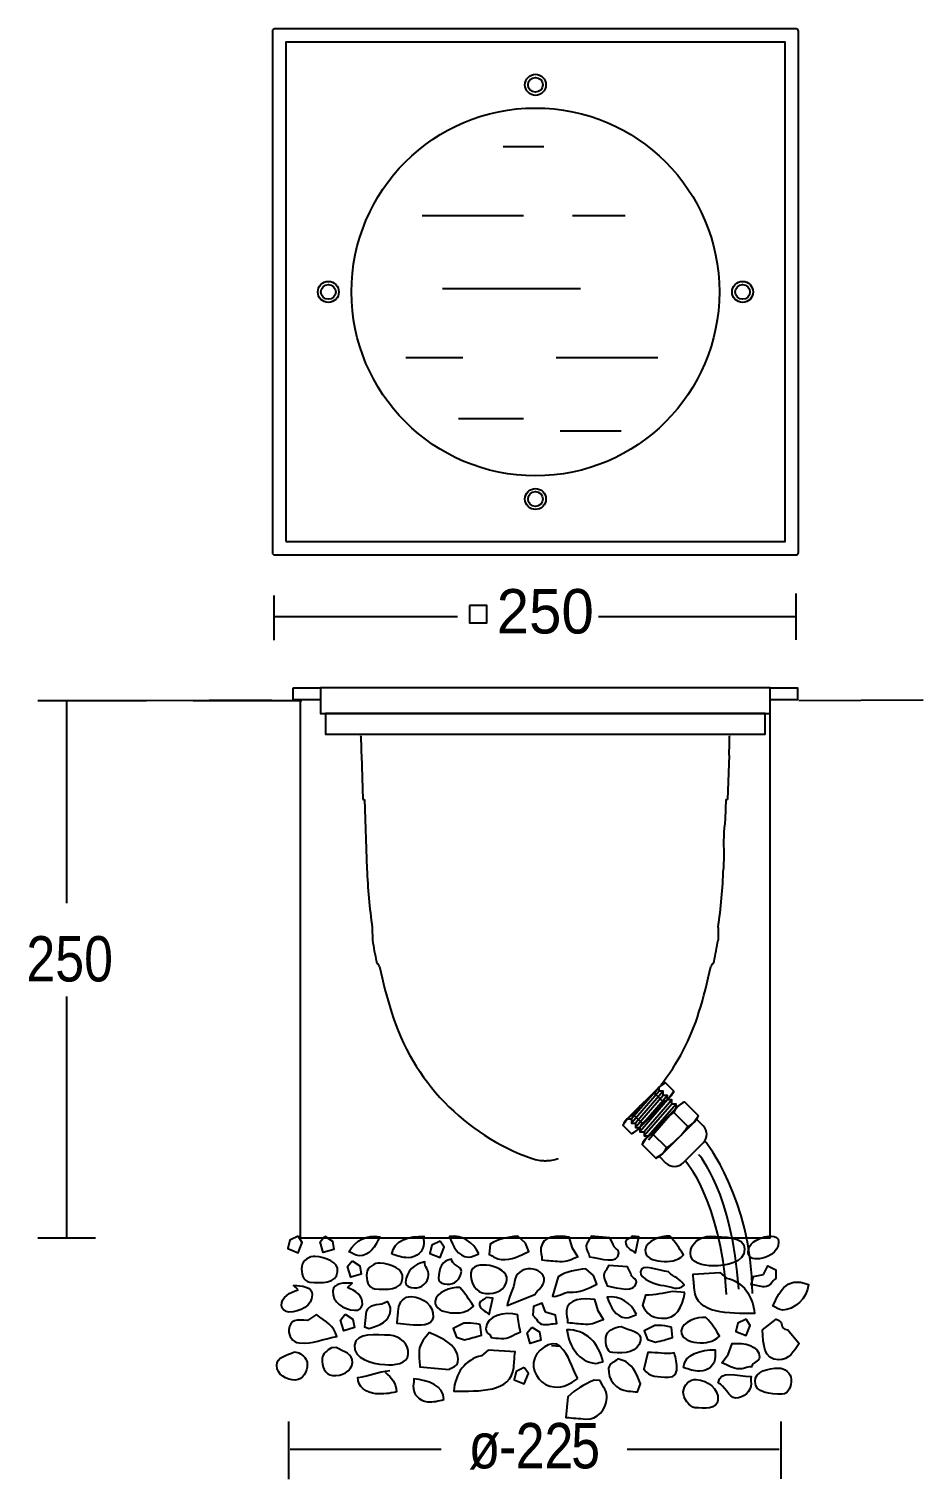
# Model space of a CAD drawing. Extents: x 26 to 169, y 56 to 288.
import ezdxf

# ---------------------------------------------------------------- set-up
doc = ezdxf.new("R2010")
doc.units = 0
doc.layers.add('LIVELLO_1', color=160, linetype='Continuous')
doc.styles.add('STD', font='txt')

# ---------------------------------------------------------------- blocks, each defined once
blk = doc.blocks.new('AI9-BLK2')
at = {"layer": 'LIVELLO_1', "color": 7}
blk.add_line((1.42, -2.83), (2.74, -2.95), dxfattribs=at)
for points in [[(-39.1, 14.63), (-40.42, 13.97), (-40.75, 12.65), (-39.1, 11.99), (-38.44, 13.64)], [(-34.85, 14.63), (-33.6, 13.85), (-33.38, 12.52), (-35.08, 12), (-35.59, 13.7)], [(-16.42, 13.85), (-17.74, 13.19), (-18.07, 11.87), (-16.42, 11.21), (-15.76, 12.86)], [(-30.48, 10.68), (-29.22, 9.91), (-29.01, 8.57), (-30.7, 8.06), (-31.22, 9.76)], [(-31.59, 2.14), (-30.34, 1.36), (-30.12, 0.03), (-31.82, -0.49), (-32.33, 1.21)], [(-1.76, 0.09), (-0.51, -0.68), (-0.3, -2.02), (-1.99, -2.53), (-2.51, -0.84)], [(32.52, 1.35), (31.21, 0.69), (30.88, -0.63), (32.52, -1.28), (33.18, 0.36)], [(-2.95, -6.35), (-4.26, -7.01), (-4.59, -8.33), (-2.95, -8.99), (-2.29, -7.34)]]:
    blk.add_lwpolyline(points, close=True, dxfattribs=at)
for points, knots in [([(-31, 12.15), (-30.42, 11.98), (-30.01, 11.49), (-29.35, 11.49), (-27.62, 11.49), (-26.8, 12.97), (-26.06, 14.53), (-28.12, 14.94), (-29.93, 13.96), (-31, 12.15)], [0, 0, 0, 0, 1, 1, 1, 2, 2, 2, 3, 3, 3, 3]), ([(-24.1, 11.75), (-23.14, 11.47), (-22.52, 11.18), (-21.51, 11.18), (-20.17, 11.18), (-19.02, 12.19), (-19.02, 13.52), (-19.02, 13.96), (-19.07, 14.19), (-19.02, 14.63), (-21.27, 14.63), (-23.91, 14), (-24.1, 11.75)], [0, 0, 0, 0, 1, 1, 1, 2, 2, 2, 3, 3, 3, 4, 4, 4, 4]), ([(-10.19, 11.79), (-10.78, 11.68), (-11.23, 11.22), (-11.89, 11.27), (-13.61, 11.43), (-14.3, 12.97), (-14.91, 14.6), (-12.82, 14.83), (-11.1, 13.69), (-10.19, 11.79)], [0, 0, 0, 0, 1, 1, 1, 2, 2, 2, 3, 3, 3, 3]), ([(-2.77, 13.53), (-2.77, 13.53), (-2.23, 12.16), (-2.23, 12.16), (-3.78, 11.47), (-4.92, 10.74), (-6.64, 10.89), (-7.46, 10.96), (-7.83, 11.41), (-8.55, 11.72), (-8.55, 11.72), (-8.41, 13.36), (-8.41, 13.36), (-7.01, 14.23), (-5.67, 14.44), (-4, 14.63), (-4, 14.63), (-2.77, 13.53), (-2.77, 13.53)], [0, 0, 0, 0, 1, 1, 1, 2, 2, 2, 3, 3, 3, 4, 4, 4, 5, 5, 5, 6, 6, 6, 6]), ([(4.76, 12.72), (4.76, 12.72), (5.63, 11.32), (5.63, 11.32), (4.53, 11), (3.9, 10.48), (2.75, 10.58), (1.61, 10.68), (1.03, 10.73), (-0.12, 10.83), (-0.13, 11.57), (-0.34, 12.01), (-0.28, 12.74), (-0.11, 14.63), (2.38, 14.82), (4.25, 14.49), (4.25, 14.49), (4.76, 12.72), (4.76, 12.72)], [0, 0, 0, 0, 1, 1, 1, 2, 2, 2, 3, 3, 3, 4, 4, 4, 5, 5, 5, 6, 6, 6, 6]), ([(11.29, 13.33), (11.24, 12.67), (12.22, 12.58), (12.16, 11.93), (12, 10.12), (9.27, 11.03), (7.49, 11.34), (7.37, 11.94), (6.91, 12.39), (6.97, 13.04), (7.03, 13.7), (7.56, 14.07), (7.77, 14.63), (7.77, 14.63), (10.72, 14.37), (10.72, 14.37), (10.72, 14.37), (11.29, 13.33), (11.29, 13.33)], [0, 0, 0, 0, 1, 1, 1, 2, 2, 2, 3, 3, 3, 4, 4, 4, 5, 5, 5, 6, 6, 6, 6]), ([(14.33, 14.63), (14.33, 14.63), (15.39, 14.53), (15.39, 14.53), (15.39, 14.53), (14.83, 11.94), (14.83, 11.94), (14.14, 12.49), (13.18, 12.83), (13.26, 13.73), (13.3, 14.22), (14.13, 14.23), (14.33, 14.63)], [0, 0, 0, 0, 1, 1, 1, 2, 2, 2, 3, 3, 3, 4, 4, 4, 4]), ([(20.33, 14.61), (21.3, 13.62), (21.75, 12.81), (22.52, 11.63), (21.47, 10.62), (20.35, 10.48), (18.87, 10.61), (17.68, 10.71), (16.28, 11.26), (16.39, 12.46), (16.51, 13.89), (18.89, 14.74), (20.33, 14.61)], [0, 0, 0, 0, 1, 1, 1, 2, 2, 2, 3, 3, 3, 4, 4, 4, 4]), ([(26.83, 14.63), (25.2, 14.63), (23.62, 13.52), (23.62, 11.9), (23.62, 10.32), (25.63, 9.88), (27.21, 9.88), (29.41, 9.88), (32.29, 10.36), (32.29, 12.57), (32.29, 14.67), (28.93, 14.48), (26.83, 14.63)], [0, 0, 0, 0, 1, 1, 1, 2, 2, 2, 3, 3, 3, 4, 4, 4, 4]), ([(35.47, 14.52), (34.18, 14.14), (32.83, 13.42), (32.83, 12.03), (32.83, 11.46), (33.41, 10.98), (33.98, 10.98), (35.8, 10.98), (37.72, 11.93), (37.72, 13.75), (37.72, 15.05), (35.47, 14.52), (35.47, 14.52)], [0, 0, 0, 0, 1, 1, 1, 2, 2, 2, 3, 3, 3, 4, 4, 4, 4]), ([(-36.37, 11.39), (-34.71, 11.2), (-32.64, 10.59), (-32.79, 8.92), (-32.95, 7.05), (-35.4, 7.12), (-37.26, 7.29), (-38.36, 7.38), (-38.63, 8.71), (-38.53, 9.8), (-38.46, 10.66), (-37.23, 11.52), (-36.37, 11.39)], [0, 0, 0, 0, 1, 1, 1, 2, 2, 2, 3, 3, 3, 4, 4, 4, 4]), ([(-25.98, 10.33), (-24.31, 10.13), (-22.25, 9.52), (-22.4, 7.85), (-22.56, 5.99), (-25.01, 6.06), (-26.87, 6.22), (-27.96, 6.32), (-28.23, 7.64), (-28.14, 8.74), (-28.06, 9.6), (-26.83, 10.45), (-25.98, 10.33)], [0, 0, 0, 0, 1, 1, 1, 2, 2, 2, 3, 3, 3, 4, 4, 4, 4]), ([(-18.26, 8.38), (-18.37, 7.18), (-19.36, 6.26), (-20.55, 6.36), (-21.18, 6.42), (-21.97, 6.63), (-21.92, 7.25), (-21.77, 9.02), (-20.55, 10.21), (-18.84, 10.54), (-18.92, 9.68), (-18.19, 9.23), (-18.26, 8.38)], [0, 0, 0, 0, 1, 1, 1, 2, 2, 2, 3, 3, 3, 4, 4, 4, 4]), ([(-12.99, 8.96), (-13.1, 7.77), (-14.09, 6.84), (-15.28, 6.95), (-15.9, 7), (-16.7, 7.21), (-16.65, 7.84), (-16.5, 9.6), (-16.29, 10.63), (-14.57, 10.96), (-14.65, 10.1), (-12.92, 9.82), (-12.99, 8.96)], [0, 0, 0, 0, 1, 1, 1, 2, 2, 2, 3, 3, 3, 4, 4, 4, 4]), ([(-5.73, 7.66), (-5.87, 6.08), (-7.53, 5.31), (-9.1, 5.45), (-10.68, 5.59), (-11.64, 7.17), (-11.51, 8.74), (-11.31, 11.03), (-5.53, 9.95), (-5.73, 7.66)], [0, 0, 0, 0, 1, 1, 1, 2, 2, 2, 3, 3, 3, 3]), ([(0.24, 7.57), (0.15, 6.5), (-0.71, 6.16), (-1.28, 5.3), (-1.28, 5.3), (-5.68, 3.56), (-5.68, 3.56), (-5.62, 4.21), (-4.55, 6.66), (-4.49, 7.32), (-4.38, 8.63), (-3.23, 9.52), (-1.91, 9.41), (-0.85, 9.31), (0.33, 8.63), (0.24, 7.57)], [0, 0, 0, 0, 1, 1, 1, 2, 2, 2, 3, 3, 3, 4, 4, 4, 5, 5, 5, 5]), ([(8.13, 8.32), (8.13, 8.32), (8.67, 6.95), (8.67, 6.95), (7.12, 6.26), (5.98, 5.53), (4.26, 5.68), (3.44, 5.75), (2.25, 4.73), (1.54, 5.04), (1.54, 5.04), (2.49, 8.15), (2.49, 8.15), (3.89, 9.02), (5.23, 9.23), (6.9, 9.42), (6.9, 9.42), (8.13, 8.32), (8.13, 8.32)], [0, 0, 0, 0, 1, 1, 1, 2, 2, 2, 3, 3, 3, 4, 4, 4, 5, 5, 5, 6, 6, 6, 6]), ([(14.11, 8.66), (14.05, 8), (15.03, 7.92), (14.98, 7.26), (14.82, 5.46), (12.09, 6.36), (10.3, 6.68), (10.18, 7.27), (9.73, 7.72), (9.78, 8.38), (9.84, 9.03), (10.37, 9.4), (10.58, 9.96), (10.58, 9.96), (13.54, 9.7), (13.54, 9.7), (13.54, 9.7), (14.11, 8.66), (14.11, 8.66)], [0, 0, 0, 0, 1, 1, 1, 2, 2, 2, 3, 3, 3, 4, 4, 4, 5, 5, 5, 6, 6, 6, 6]), ([(20.09, 8.94), (21.06, 7.95), (21.85, 7.98), (22.61, 6.81), (21.56, 5.8), (20.83, 6.59), (19.35, 6.72), (18.16, 6.82), (15.53, 7.75), (15.63, 8.94), (15.76, 10.38), (18.66, 9.07), (20.09, 8.94)], [0, 0, 0, 0, 1, 1, 1, 2, 2, 2, 3, 3, 3, 4, 4, 4, 4]), ([(35.32, 8.5), (35.32, 8.5), (33.68, 8.18), (33.68, 8.18), (33.68, 8.18), (33.35, 6.86), (33.35, 6.86), (34.17, 6.77), (34.67, 6.53), (35.49, 6.53), (36.39, 6.53), (36.64, 7.43), (37.3, 7.85), (37.3, 7.85), (37.3, 9.24), (37.3, 9.24), (37.3, 9.24), (35.98, 9.9), (35.98, 9.9), (35.98, 9.9), (35.32, 8.5), (35.32, 8.5)], [0, 0, 0, 0, 1, 1, 1, 2, 2, 2, 3, 3, 3, 4, 4, 4, 5, 5, 5, 6, 6, 6, 7, 7, 7, 7]), ([(-31.24, 6.43), (-29.99, 5.94), (-28.71, 5.11), (-28.83, 3.72), (-28.88, 3.15), (-29.5, 2.72), (-30.07, 2.77), (-31.88, 2.93), (-33.71, 4.05), (-33.55, 5.86), (-33.44, 7.16), (-31.75, 7.2), (-30.46, 7.09), (-30.46, 7.09), (-31.24, 6.43), (-31.24, 6.43)], [0, 0, 0, 0, 1, 1, 1, 2, 2, 2, 3, 3, 3, 4, 4, 4, 5, 5, 5, 5]), ([(28.31, 8.82), (28.31, 8.82), (24.04, 8.53), (24.04, 8.53), (24.13, 7.55), (24.17, 7.06), (24.26, 6.07), (24.61, 2.06), (29.8, 2.26), (33.85, 2.28), (33.6, 5.07), (32.08, 7.34), (29.39, 7.93), (29.39, 7.93), (28.31, 8.82), (28.31, 8.82)], [0, 0, 0, 0, 1, 1, 1, 2, 2, 2, 3, 3, 3, 4, 4, 4, 5, 5, 5, 5]), ([(36.75, 3.47), (37.32, 3.3), (37.73, 2.81), (38.39, 2.81), (40.12, 2.81), (42.34, 4.67), (42.52, 6.9), (38.65, 8.39), (37.81, 5.28), (36.75, 3.47)], [0, 0, 0, 0, 1, 1, 1, 2, 2, 2, 3, 3, 3, 3]), ([(-39.12, 6.03), (-40.42, 5.65), (-41.76, 4.93), (-41.76, 3.54), (-41.76, 2.97), (-41.19, 2.49), (-40.61, 2.49), (-38.79, 2.49), (-36.87, 3.45), (-36.87, 5.27), (-36.87, 6.56), (-38.55, 6.75), (-39.84, 6.75), (-39.84, 6.75), (-39.12, 6.03), (-39.12, 6.03)], [0, 0, 0, 0, 1, 1, 1, 2, 2, 2, 3, 3, 3, 4, 4, 4, 5, 5, 5, 5]), ([(-20.98, 4.96), (-22.08, 5.06), (-22.99, 4.08), (-23.08, 2.98), (-23.16, 2.07), (-23.21, 1.55), (-23.28, 0.64), (-22.47, 0.57), (-22.04, 0.53), (-21.23, 0.46), (-19.71, 0.33), (-17.66, 0.15), (-17.52, 1.68), (-17.36, 3.54), (-19.12, 4.8), (-20.98, 4.96)], [0, 0, 0, 0, 1, 1, 1, 2, 2, 2, 3, 3, 3, 4, 4, 4, 5, 5, 5, 5]), ([(-13.26, 6.4), (-12.29, 5.4), (-11.84, 4.59), (-11.07, 3.42), (-12.12, 2.4), (-13.24, 2.26), (-14.72, 2.39), (-15.91, 2.5), (-17.31, 3.05), (-17.2, 4.24), (-17.08, 5.67), (-14.69, 6.52), (-13.26, 6.4)], [0, 0, 0, 0, 1, 1, 1, 2, 2, 2, 3, 3, 3, 4, 4, 4, 4]), ([(-9.04, 4.81), (-9.04, 4.81), (-7.98, 4.71), (-7.98, 4.71), (-7.98, 4.71), (-8.54, 2.12), (-8.54, 2.12), (-9.23, 2.67), (-10.19, 3.01), (-10.11, 3.91), (-10.07, 4.4), (-9.25, 4.41), (-9.04, 4.81)], [0, 0, 0, 0, 1, 1, 1, 2, 2, 2, 3, 3, 3, 4, 4, 4, 4]), ([(8.86, 2.7), (8.86, 2.7), (9.73, 1.3), (9.73, 1.3), (8.62, 0.99), (8, 0.46), (6.85, 0.56), (5.7, 0.66), (5.13, 0.71), (3.98, 0.82), (3.96, 1.56), (3.75, 1.99), (3.82, 2.73), (3.98, 4.62), (6.48, 4.81), (8.35, 4.48), (8.35, 4.48), (8.86, 2.7), (8.86, 2.7)], [0, 0, 0, 0, 1, 1, 1, 2, 2, 2, 3, 3, 3, 4, 4, 4, 5, 5, 5, 6, 6, 6, 6]), ([(15.02, 2.09), (14.43, 1.97), (13.98, 1.52), (13.32, 1.57), (11.6, 1.72), (10.91, 3.27), (10.31, 4.9), (12.39, 5.13), (14.11, 3.98), (15.02, 2.09)], [0, 0, 0, 0, 1, 1, 1, 2, 2, 2, 3, 3, 3, 3]), ([(22.72, 5.61), (22.35, 3.24), (21.36, 1.3), (18.98, 1.51), (17.34, 1.65), (16.72, 2.17), (15.93, 3.56), (15.93, 3.56), (16.41, 5.17), (16.41, 5.17), (18.15, 5.27), (19.07, 5.43), (20.76, 5.78), (20.76, 5.78), (22.72, 5.61), (22.72, 5.61)], [0, 0, 0, 0, 1, 1, 1, 2, 2, 2, 3, 3, 3, 4, 4, 4, 5, 5, 5, 5]), ([(-24.76, 4.18), (-24.56, 3.64), (-24.3, 3.33), (-24.35, 2.75), (-24.5, 1.04), (-26.06, 0.31), (-27.73, -0.12), (-27.73, -0.12), (-28.48, 0.13), (-28.48, 0.13), (-28.41, 0.95), (-28.37, 1.37), (-28.3, 2.19), (-28.19, 3.38), (-26.91, 3.75), (-25.71, 3.74), (-25.71, 3.74), (-24.76, 4.18), (-24.76, 4.18)], [0, 0, 0, 0, 1, 1, 1, 2, 2, 2, 3, 3, 3, 4, 4, 4, 5, 5, 5, 6, 6, 6, 6]), ([(-3.96, 2.07), (-3.97, 1), (-3.78, 0.32), (-3.54, -0.69), (-4.82, -1.16), (-5.38, -1.86), (-6.69, -1.74), (-7.26, -1.69), (-7.68, -1.65), (-8.25, -1.6), (-8.28, -1.02), (-9.17, -0.86), (-9.12, -0.21), (-8.92, 2.01), (-6.15, 2.59), (-3.96, 2.07)], [0, 0, 0, 0, 1, 1, 1, 2, 2, 2, 3, 3, 3, 4, 4, 4, 5, 5, 5, 5]), ([(0.44, 2.46), (0.44, 2.46), (2.05, 1.99), (2.05, 1.99), (2.05, 1.99), (2.27, 0.65), (2.27, 0.65), (1.44, 0.64), (0.93, 0.44), (0.11, 0.51), (-0.8, 0.59), (-0.96, 1.51), (-1.58, 1.98), (-1.58, 1.98), (-1.46, 3.37), (-1.46, 3.37), (-1.46, 3.37), (-0.09, 3.91), (-0.09, 3.91), (-0.09, 3.91), (0.44, 2.46), (0.44, 2.46)], [0, 0, 0, 0, 1, 1, 1, 2, 2, 2, 3, 3, 3, 4, 4, 4, 5, 5, 5, 6, 6, 6, 7, 7, 7, 7]), ([(-36.19, 2.08), (-34.61, 0.98), (-33.41, 0.35), (-32.9, -1.43), (-35.33, -1.79), (-36.56, -2.65), (-38.95, -2.44), (-39.95, -2.35), (-40.68, -1.37), (-40.59, -0.37), (-40.44, 1.35), (-39.3, 1.29), (-37.59, 1.14), (-37.59, 1.14), (-36.19, 2.08), (-36.19, 2.08)], [0, 0, 0, 0, 1, 1, 1, 2, 2, 2, 3, 3, 3, 4, 4, 4, 5, 5, 5, 5]), ([(-9.99, 0.48), (-9.99, 0.48), (-9.81, -1.19), (-9.81, -1.19), (-10.83, -1.51), (-11.51, -1.7), (-12.52, -1.94), (-12.52, -1.94), (-13.8, -1.5), (-13.8, -1.5), (-13.8, -1.5), (-14.34, -0.13), (-14.34, -0.13), (-14.34, -0.13), (-12.62, 0.71), (-12.62, 0.71), (-12.62, 0.71), (-11.53, 0.86), (-9.99, 0.48)], [0, 0, 0, 0, 1, 1, 1, 2, 2, 2, 3, 3, 3, 4, 4, 4, 5, 5, 5, 6, 6, 6, 6]), ([(12.55, 0.18), (11.47, 0.03), (10.19, -0.44), (10.09, -1.59), (10, -2.58), (10.21, -3.91), (11.2, -4), (13.08, -4.17), (15.25, -3.94), (15.66, -2.08), (15.95, -0.62), (13.82, -0.43), (12.55, 0.18)], [0, 0, 0, 0, 1, 1, 1, 2, 2, 2, 3, 3, 3, 4, 4, 4, 4]), ([(20.57, 0.09), (20.57, 0.09), (20.75, -1.58), (20.75, -1.58), (19.73, -1.9), (19.06, -2.09), (18.04, -2.33), (18.04, -2.33), (16.76, -1.89), (16.76, -1.89), (16.76, -1.89), (16.22, -0.52), (16.22, -0.52), (16.22, -0.52), (17.94, 0.32), (17.94, 0.32), (17.94, 0.32), (19.03, 0.47), (20.57, 0.09)], [0, 0, 0, 0, 1, 1, 1, 2, 2, 2, 3, 3, 3, 4, 4, 4, 5, 5, 5, 6, 6, 6, 6]), ([(26.1, 1.64), (27.07, 0.64), (27.53, -0.17), (28.29, -1.35), (27.24, -2.36), (26.12, -2.5), (24.64, -2.37), (23.45, -2.27), (22.05, -1.71), (22.16, -0.52), (22.29, 0.91), (24.67, 1.76), (26.1, 1.64)], [0, 0, 0, 0, 1, 1, 1, 2, 2, 2, 3, 3, 3, 4, 4, 4, 4]), ([(35.12, -0.35), (35.28, -2.73), (35.35, -5.15), (37.73, -5.15), (39.38, -5.15), (40.12, -3.83), (41.02, -2.52), (41.02, -2.52), (39.21, -0.35), (39.21, -0.35), (37.48, -0.1), (38.99, 0.83), (37.35, 1.33), (37.35, 1.33), (35.12, -0.35), (35.12, -0.35)], [0, 0, 0, 0, 1, 1, 1, 2, 2, 2, 3, 3, 3, 4, 4, 4, 5, 5, 5, 5]), ([(-24.46, -1.23), (-22.84, -1.37), (-21.36, -2.6), (-21.5, -4.23), (-21.64, -5.8), (-23.68, -6.06), (-25.25, -5.92), (-27.45, -5.73), (-30.27, -5), (-30.08, -2.8), (-29.9, -0.7), (-26.57, -1.19), (-24.46, -1.23)], [0, 0, 0, 0, 1, 1, 1, 2, 2, 2, 3, 3, 3, 4, 4, 4, 4]), ([(-18.17, -0.79), (-15.86, -1.73), (-13.32, -2.94), (-13.55, -5.49), (-13.61, -6.23), (-14.44, -6.24), (-14.97, -6.68), (-14.97, -6.68), (-19.65, -6.28), (-19.65, -6.28), (-19.65, -5.28), (-19.84, -4.69), (-19.75, -3.71), (-19.64, -2.39), (-18.84, -1.8), (-18.17, -0.79)], [0, 0, 0, 0, 1, 1, 1, 2, 2, 2, 3, 3, 3, 4, 4, 4, 5, 5, 5, 5]), ([(5.59, -8.15), (4.27, -9.03), (3.39, -9.61), (1.83, -9.48), (-0.13, -9.31), (-1.63, -7.52), (-1.46, -5.55), (-1.29, -3.67), (1.43, -1.76), (2.74, -2.95), (4.33, -4.49), (4.52, -6.16), (5.59, -8.15)], [0, 0, 0, 0, 1, 1, 1, 2, 2, 2, 3, 3, 3, 4, 4, 4, 4]), ([(9.68, -5.48), (9.18, -5.44), (8.91, -5.75), (8.42, -5.71), (5.71, -5.47), (4.27, -3.03), (3.85, -0.35), (6.91, -0.28), (8.95, -2.45), (9.68, -5.48)], [0, 0, 0, 0, 1, 1, 1, 2, 2, 2, 3, 3, 3, 3]), ([(-39.7, -3.88), (-40.94, -4.46), (-42.53, -4.65), (-42.53, -6.04), (-42.53, -7.52), (-40.99, -8.38), (-39.51, -8.38), (-38.31, -8.38), (-37.64, -7.04), (-37.64, -5.85), (-37.64, -4.98), (-38.31, -4.5), (-38.98, -4.02), (-38.98, -4.02), (-39.7, -3.88), (-39.7, -3.88)], [0, 0, 0, 0, 1, 1, 1, 2, 2, 2, 3, 3, 3, 4, 4, 4, 5, 5, 5, 5]), ([(-33.04, -3.17), (-31.85, -3.85), (-30.29, -4.18), (-30.42, -5.57), (-30.54, -7.04), (-32.15, -7.77), (-33.63, -7.64), (-34.82, -7.54), (-35.37, -6.14), (-35.27, -4.95), (-35.19, -4.09), (-34.48, -3.67), (-33.77, -3.25), (-33.77, -3.25), (-33.04, -3.17), (-33.04, -3.17)], [0, 0, 0, 0, 1, 1, 1, 2, 2, 2, 3, 3, 3, 4, 4, 4, 5, 5, 5, 5]), ([(-8.7, -3.6), (-8.7, -3.6), (-4.43, -3.89), (-4.43, -3.89), (-4.51, -4.87), (-4.56, -5.37), (-4.64, -6.35), (-4.99, -10.37), (-10.18, -10.16), (-14.23, -10.14), (-13.99, -7.35), (-12.46, -5.09), (-9.77, -4.5), (-9.77, -4.5), (-8.7, -3.6), (-8.7, -3.6)], [0, 0, 0, 0, 1, 1, 1, 2, 2, 2, 3, 3, 3, 4, 4, 4, 5, 5, 5, 5]), ([(20.09, -7.94), (18.45, -7.79), (16.98, -8.03), (16.19, -6.64), (16.19, -6.64), (16.79, -3.99), (16.79, -3.99), (18.53, -3.89), (19.34, -4.38), (21.02, -4.04), (21.02, -4.04), (22.47, -8.15), (20.09, -7.94)], [0, 0, 0, 0, 1, 1, 1, 2, 2, 2, 3, 3, 3, 4, 4, 4, 4]), ([(22.52, -6.4), (23.47, -6.69), (24.09, -6.98), (25.1, -6.98), (26.44, -6.98), (27.59, -5.97), (27.59, -4.63), (27.59, -4.2), (27.54, -3.96), (27.59, -3.53), (25.34, -3.53), (22.7, -4.15), (22.52, -6.4)], [0, 0, 0, 0, 1, 1, 1, 2, 2, 2, 3, 3, 3, 4, 4, 4, 4]), ([(29.64, -4.29), (29.64, -4.29), (28.66, -5.61), (28.66, -5.61), (29.73, -6.02), (30.3, -6.59), (31.46, -6.59), (32.61, -6.59), (32.29, -6.26), (33.44, -6.26), (33.53, -5.52), (34.66, -5.44), (34.66, -4.7), (34.66, -2.81), (32.2, -2.4), (30.3, -2.56), (30.3, -2.56), (29.64, -4.29), (29.64, -4.29)], [0, 0, 0, 0, 1, 1, 1, 2, 2, 2, 3, 3, 3, 4, 4, 4, 5, 5, 5, 6, 6, 6, 6]), ([(-25.17, -7.13), (-24.14, -8.04), (-23.49, -8.86), (-23.37, -10.27), (-24.6, -10.54), (-25.38, -10.67), (-26.67, -10.56), (-28.15, -10.43), (-29.61, -9.48), (-29.57, -7.99), (-27.52, -7.64), (-26.51, -7.06), (-24.42, -6.86)], [0, 0, 0, 0, 1, 1, 1, 2, 2, 2, 3, 3, 3, 4, 4, 4, 4]), ([(13.28, -5.41), (14.6, -6.35), (15.09, -7.47), (15.61, -9), (15.61, -9), (15.17, -10.29), (15.17, -10.29), (14.6, -10.24), (14.19, -10.2), (13.61, -10.15), (11.81, -9.99), (10.39, -8.3), (10.54, -6.49), (10.62, -5.67), (11.45, -5.58), (12, -4.97), (12, -4.97), (13.28, -5.41), (13.28, -5.41)], [0, 0, 0, 0, 1, 1, 1, 2, 2, 2, 3, 3, 3, 4, 4, 4, 5, 5, 5, 6, 6, 6, 6]), ([(28.06, -8.87), (29.01, -9.15), (29.81, -11.26), (30.82, -11.26), (32.16, -11.26), (33.31, -10.25), (33.31, -8.91), (33.31, -8.48), (33.26, -8.24), (33.31, -7.81), (31.06, -7.81), (28.25, -6.61), (28.06, -8.87)], [0, 0, 0, 0, 1, 1, 1, 2, 2, 2, 3, 3, 3, 4, 4, 4, 4]), ([(37.74, -6.46), (36.06, -6.51), (33.95, -6.94), (33.95, -8.62), (33.95, -10.48), (36.4, -10.63), (38.26, -10.63), (39.37, -10.63), (39.75, -9.33), (39.75, -8.23), (39.75, -7.37), (38.6, -6.41), (37.74, -6.46)], [0, 0, 0, 0, 1, 1, 1, 2, 2, 2, 3, 3, 3, 4, 4, 4, 4]), ([(-15.79, -11.51), (-16.77, -11.71), (-17.41, -11.94), (-18.42, -11.85), (-19.75, -11.74), (-20.81, -10.64), (-20.69, -9.3), (-20.66, -8.87), (-20.59, -8.63), (-20.6, -8.2), (-18.36, -8.4), (-15.79, -9.25), (-15.79, -11.51)], [0, 0, 0, 0, 1, 1, 1, 2, 2, 2, 3, 3, 3, 4, 4, 4, 4]), ([(9.2, -8.47), (9.6, -9.49), (10.37, -10.14), (10.27, -11.29), (10.11, -13.09), (8.73, -14.79), (6.92, -14.63), (5.69, -14.52), (4.95, -14.46), (3.72, -14.35), (3.72, -14.35), (4.01, -11.07), (4.01, -11.07), (5.28, -9.78), (6.48, -9.22), (8.21, -8.38), (8.21, -8.38), (9.2, -8.47), (9.2, -8.47)], [0, 0, 0, 0, 1, 1, 1, 2, 2, 2, 3, 3, 3, 4, 4, 4, 5, 5, 5, 6, 6, 6, 6]), ([(24.56, -8.3), (23.46, -8.21), (22.56, -9.19), (22.47, -10.29), (22.39, -11.19), (23.5, -12.73), (24.31, -12.8), (25.84, -12.94), (27.89, -13.12), (28.02, -11.59), (28.19, -9.73), (26.42, -8.47), (24.56, -8.3)], [0, 0, 0, 0, 1, 1, 1, 2, 2, 2, 3, 3, 3, 4, 4, 4, 4])]:
    blk.add_open_spline(points, degree=3, knots=knots, dxfattribs=at)
blk = doc.blocks.new('AI9-BLK1')
at = {"layer": 'LIVELLO_1', "color": 7}
for p, q in [((50.52, 116.52), (-32.9, 116.52)), ((50.86, 32.76), (50.86, 116.18)), ((3.67, 97.74), (10.17, 97.74)), ((-9.32, 86.7), (6.92, 86.7)), ((14.72, 86.7), (23.16, 86.7)), ((-6.07, 75), (16.02, 75)), ((-11.92, 63.96), (-2.82, 63.96)), ((12.12, 63.96), (28.36, 63.96)), ((-3.47, 54.21), (6.92, 54.21)), ((12.77, 52.26), (22.51, 52.26)), ((-32.9, 32.42), (50.52, 32.42)), ((-32.99, 18.79), (-32.99, 25.93)), ((50.5, 18.84), (50.5, 26.24)), ((-32.94, 22.55), (-3.64, 22.55)), ((18.89, 22.55), (50.5, 22.55)), ((-70.76, 9.12), (-53.4, 9.12)), ((-66.16, 9.12), (-66.16, -23.28)), ((-53.4, 9.12), (-33.39, 9.25)), ((-45.93, 9.12), (-28.57, 9.12)), ((50.9, 9.12), (70.78, 9.25)), ((-23.09, 3.74), (43.87, 3.74)), ((-19.03, 0.4), (-18.78, -6.69)), ((39.78, 0.4), (39.53, -6.69)), ((-18.78, -6.69), (-18.53, -6.69)), ((39.27, -6.69), (39.16, -9.82)), ((39.27, -6.69), (39.53, -6.69)), ((38.95, -15.43), (38.87, -17.77)), ((-17.28, -27.16), (-17.26, -29.19)), ((38.02, -27.16), (38.01, -29.19)), ((-66.16, -38.23), (-66.16, -76.83)), ((28.57, -52.69), (24.15, -57.79)), ((28.57, -53.37), (24.15, -58.47)), ((29.25, -53.37), (24.83, -58.47)), ((29.25, -54.05), (24.83, -59.15)), ((29.93, -54.05), (25.51, -59.15)), ((29.93, -54.73), (25.51, -59.83)), ((30.61, -54.73), (26.19, -59.83)), ((30.61, -55.41), (26.19, -60.51)), ((31.29, -55.41), (26.87, -60.51)), ((31.29, -56.09), (26.87, -61.19)), ((10.21, -64.47), (10.54, -64.47)), ((33.05, -64.18), (34.58, -62.66)), ((-70.76, -76.83), (-61.56, -76.83)), ((-30.61, -115.38), (-30.61, -106.18)), ((48.12, -115.37), (48.12, -106.18)), ((-6.27, -110.65), (-30.43, -110.65)), ((47.79, -110.65), (23.5, -110.65))]:
    blk.add_line(p, q, dxfattribs=at)
for points in [[(-31.11, 34.55), (48.74, 34.55), (48.74, 114.4), (-31.11, 114.4), (-31.11, 34.55)], [(-28.84, 9.12), (-28.84, -76.83), (46.34, -76.8), (46.34, 9.12)]]:
    blk.add_lwpolyline(points, dxfattribs=at)
for points in [[(-1.72, 24.3), (-1.72, 21.55), (1.01, 21.55), (1.01, 24.3)], [(-29.92, 11.18), (-25.56, 11.18), (-25.56, 9.22), (-29.92, 9.22)], [(46.36, 11.18), (-25.56, 11.18), (-25.56, 7.05), (46.36, 7.05)], [(46.36, 11.18), (50.71, 11.18), (50.71, 9.22), (46.36, 9.22)], [(45.53, 7.05), (-24.74, 7.05), (-24.74, 3.74), (45.53, 3.74)], [(30.95, -53.37), (30.27, -54.39), (25.17, -59.49), (24.15, -60.17), (22.79, -58.81), (23.48, -57.79), (28.57, -52.69), (29.59, -52.01)], [(30.95, -53.37), (30.27, -54.39), (25.17, -59.49), (24.15, -60.17), (22.79, -58.81), (23.48, -57.79), (28.57, -52.69), (29.59, -52.01)], [(31.29, -56.09), (31.29, -55.41), (30.61, -55.41), (30.61, -54.73), (29.93, -54.73), (29.93, -54.05), (29.25, -54.05), (29.25, -53.37), (28.57, -53.37), (28.57, -52.69), (23.48, -57.79), (24.15, -57.79), (24.15, -58.47), (24.83, -58.47), (24.83, -59.15), (25.51, -59.15), (25.51, -59.83), (26.19, -59.83), (26.19, -60.51), (26.87, -60.51)], [(31.29, -56.09), (31.29, -55.41), (30.61, -55.41), (30.61, -54.73), (29.93, -54.73), (29.93, -54.05), (29.25, -54.05), (29.25, -53.37), (28.57, -53.37), (28.57, -52.69), (23.48, -57.79), (24.15, -57.79), (24.15, -58.47), (24.83, -58.47), (24.83, -59.15), (25.51, -59.15), (25.51, -59.83), (26.19, -59.83), (26.19, -60.51), (26.87, -60.51)], [(34.86, -57.28), (34.18, -58.3), (29.08, -63.4), (28.06, -64.08), (25.85, -61.87), (26.53, -60.85), (31.63, -55.75), (32.65, -55.07)], [(34.86, -57.28), (34.18, -58.3), (29.08, -63.4), (28.06, -64.08), (25.85, -61.87), (26.53, -60.85), (31.63, -55.75), (32.65, -55.07)]]:
    blk.add_lwpolyline(points, close=True, dxfattribs=at)
for centre, radius in [((8.81, 107.59), 1.68), ((8.81, 107.59), 1.18), ((8.81, 74.47), 29.41), ((-24.31, 74.47), 1.68), ((-24.31, 74.47), 1.18), ((41.93, 74.47), 1.68), ((41.93, 74.47), 1.18), ((8.81, 41.35), 1.68), ((8.81, 41.35), 1.18)]:
    blk.add_circle(centre, radius, dxfattribs=at)
for points in [[(-32.9, 116.52), (-33.08, 116.52), (-33.24, 116.37), (-33.24, 116.18)], [(50.86, 116.18), (50.86, 116.37), (50.71, 116.52), (50.52, 116.52)], [(50.52, 32.42), (50.71, 32.42), (50.86, 32.57), (50.86, 32.76)], [(-19.11, 3.4), (-19.11, 3.43), (-19.12, 3.46), (-19.12, 3.48)], [(-19.11, 3.4), (-19.09, 2.4), (-19.07, 1.4), (-19.03, 0.4)], [(39.78, 0.4), (39.81, 1.4), (39.84, 2.4), (39.86, 3.4)], [(39.86, 3.48), (39.86, 3.46), (39.86, 3.43), (39.86, 3.4)], [(39.16, -9.82), (38.91, -11.68), (38.84, -13.56), (38.95, -15.43)], [(38.02, -27.16), (38.47, -24.05), (38.76, -20.91), (38.87, -17.77)], [(-17.26, -29.19), (-17.07, -30.34), (-16.86, -31.5), (-16.62, -32.64)], [(37.36, -32.64), (37.6, -31.5), (37.82, -30.34), (38.01, -29.19)], [(-16.62, -32.64), (-16.59, -32.8), (-16.5, -32.93), (-16.37, -33.03)], [(-16.13, -33.41), (-16.16, -33.26), (-16.25, -33.12), (-16.37, -33.03)], [(-16.13, -33.41), (-15.6, -35.87), (-14.96, -38.31), (-14.22, -40.71)], [(34.96, -40.71), (35.7, -38.31), (36.34, -35.87), (36.87, -33.41)], [(37.12, -33.03), (36.99, -33.12), (36.91, -33.26), (36.87, -33.41)], [(37.12, -33.03), (37.24, -32.93), (37.33, -32.8), (37.36, -32.64)], [(-14.22, -40.71), (-10.85, -51.66), (-2.5, -60.35), (8.26, -64.11)], [(28.84, -52.41), (31.58, -48.92), (33.65, -44.96), (34.96, -40.71)], [(43.53, -85.73), (43.35, -70.35), (36, -61.48), (36, -61.48)], [(8.26, -64.11), (8.94, -64.35), (9.65, -64.47), (10.37, -64.47)], [(10.37, -64.47), (11.09, -64.47), (11.8, -64.35), (12.48, -64.11)], [(39.37, -85.87), (38.39, -70.52), (32.77, -64.52), (32.77, -64.52)], [(41.31, -85.03), (40.34, -69.68), (34.95, -63.5), (34.95, -63.5)]]:
    blk.add_open_spline(points, degree=3, dxfattribs=at)
for points, knots in [([(-33.24, 116.18), (-33.24, 116.18), (-33.24, 32.76), (-33.24, 32.76), (-33.24, 32.57), (-33.08, 32.42), (-32.9, 32.42)], [0, 0, 0, 0, 1, 1, 1, 2, 2, 2, 2]), ([(-18.53, -6.69), (-18.53, -6.69), (-18.13, -17.77), (-18.13, -17.77), (-18.01, -20.91), (-17.73, -24.05), (-17.28, -27.16)], [0, 0, 0, 0, 1, 1, 1, 2, 2, 2, 2]), ([(30.95, -53.37), (30.95, -53.37), (30.78, -53.88), (30.27, -54.39), (29.76, -54.9), (29.25, -55.07), (29.25, -55.07), (29.25, -55.07), (27.89, -53.71), (27.89, -53.71), (27.89, -53.71), (28.06, -53.2), (28.57, -52.69), (29.08, -52.18), (29.59, -52.01), (29.59, -52.01), (29.59, -52.01), (30.95, -53.37), (30.95, -53.37)], [0, 0, 0, 0, 1, 1, 1, 2, 2, 2, 3, 3, 3, 4, 4, 4, 5, 5, 5, 6, 6, 6, 6]), ([(30.95, -53.37), (30.95, -53.37), (30.78, -53.88), (30.27, -54.39), (29.76, -54.9), (29.25, -55.07), (29.25, -55.07), (29.25, -55.07), (27.89, -53.71), (27.89, -53.71), (27.89, -53.71), (28.06, -53.2), (28.57, -52.69), (29.08, -52.18), (29.59, -52.01), (29.59, -52.01), (29.59, -52.01), (30.95, -53.37), (30.95, -53.37)], [0, 0, 0, 0, 1, 1, 1, 2, 2, 2, 3, 3, 3, 4, 4, 4, 5, 5, 5, 6, 6, 6, 6]), ([(29.25, -55.07), (29.25, -55.07), (29.08, -55.58), (27.72, -56.94), (26.36, -58.3), (25.85, -58.47), (25.85, -58.47), (25.85, -58.47), (24.49, -57.11), (24.49, -57.11), (24.49, -57.11), (24.66, -56.6), (26.02, -55.24), (27.38, -53.88), (27.89, -53.71), (27.89, -53.71), (27.89, -53.71), (29.25, -55.07), (29.25, -55.07)], [0, 0, 0, 0, 1, 1, 1, 2, 2, 2, 3, 3, 3, 4, 4, 4, 5, 5, 5, 6, 6, 6, 6]), ([(29.25, -55.07), (29.25, -55.07), (29.08, -55.58), (27.72, -56.94), (26.36, -58.3), (25.85, -58.47), (25.85, -58.47), (25.85, -58.47), (24.49, -57.11), (24.49, -57.11), (24.49, -57.11), (24.66, -56.6), (26.02, -55.24), (27.38, -53.88), (27.89, -53.71), (27.89, -53.71), (27.89, -53.71), (29.25, -55.07), (29.25, -55.07)], [0, 0, 0, 0, 1, 1, 1, 2, 2, 2, 3, 3, 3, 4, 4, 4, 5, 5, 5, 6, 6, 6, 6]), ([(34.86, -57.28), (34.86, -57.28), (34.69, -57.79), (34.18, -58.3), (33.67, -58.81), (33.16, -58.98), (33.16, -58.98), (33.16, -58.98), (30.95, -56.77), (30.95, -56.77), (30.95, -56.77), (31.12, -56.26), (31.63, -55.75), (32.14, -55.24), (32.65, -55.07), (32.65, -55.07), (32.65, -55.07), (34.86, -57.28), (34.86, -57.28)], [0, 0, 0, 0, 1, 1, 1, 2, 2, 2, 3, 3, 3, 4, 4, 4, 5, 5, 5, 6, 6, 6, 6]), ([(34.86, -57.28), (34.86, -57.28), (34.69, -57.79), (34.18, -58.3), (33.67, -58.81), (33.16, -58.98), (33.16, -58.98), (33.16, -58.98), (30.95, -56.77), (30.95, -56.77), (30.95, -56.77), (31.12, -56.26), (31.63, -55.75), (32.14, -55.24), (32.65, -55.07), (32.65, -55.07), (32.65, -55.07), (34.86, -57.28), (34.86, -57.28)], [0, 0, 0, 0, 1, 1, 1, 2, 2, 2, 3, 3, 3, 4, 4, 4, 5, 5, 5, 6, 6, 6, 6]), ([(25.85, -58.47), (25.85, -58.47), (25.68, -58.98), (25.17, -59.49), (24.66, -60), (24.15, -60.17), (24.15, -60.17), (24.15, -60.17), (22.79, -58.81), (22.79, -58.81), (22.79, -58.81), (22.96, -58.3), (23.48, -57.79), (23.98, -57.28), (24.49, -57.11), (24.49, -57.11), (24.49, -57.11), (25.85, -58.47), (25.85, -58.47)], [0, 0, 0, 0, 1, 1, 1, 2, 2, 2, 3, 3, 3, 4, 4, 4, 5, 5, 5, 6, 6, 6, 6]), ([(25.85, -58.47), (25.85, -58.47), (25.68, -58.98), (25.17, -59.49), (24.66, -60), (24.15, -60.17), (24.15, -60.17), (24.15, -60.17), (22.79, -58.81), (22.79, -58.81), (22.79, -58.81), (22.96, -58.3), (23.48, -57.79), (23.98, -57.28), (24.49, -57.11), (24.49, -57.11), (24.49, -57.11), (25.85, -58.47), (25.85, -58.47)], [0, 0, 0, 0, 1, 1, 1, 2, 2, 2, 3, 3, 3, 4, 4, 4, 5, 5, 5, 6, 6, 6, 6]), ([(33.16, -58.98), (33.16, -58.98), (32.99, -59.49), (31.63, -60.85), (30.27, -62.21), (29.76, -62.38), (29.76, -62.38), (29.76, -62.38), (27.55, -60.17), (27.55, -60.17), (27.55, -60.17), (27.72, -59.66), (29.08, -58.3), (30.44, -56.94), (30.95, -56.77), (30.95, -56.77), (30.95, -56.77), (33.16, -58.98), (33.16, -58.98)], [0, 0, 0, 0, 1, 1, 1, 2, 2, 2, 3, 3, 3, 4, 4, 4, 5, 5, 5, 6, 6, 6, 6]), ([(33.16, -58.98), (33.16, -58.98), (32.99, -59.49), (31.63, -60.85), (30.27, -62.21), (29.76, -62.38), (29.76, -62.38), (29.76, -62.38), (27.55, -60.17), (27.55, -60.17), (27.55, -60.17), (27.72, -59.66), (29.08, -58.3), (30.44, -56.94), (30.95, -56.77), (30.95, -56.77), (30.95, -56.77), (33.16, -58.98), (33.16, -58.98)], [0, 0, 0, 0, 1, 1, 1, 2, 2, 2, 3, 3, 3, 4, 4, 4, 5, 5, 5, 6, 6, 6, 6]), ([(35.63, -61.61), (35.63, -61.61), (32.4, -64.84), (32.4, -64.84), (31.65, -65.59), (30.43, -65.59), (29.68, -64.84), (29.68, -64.84), (28.66, -63.82), (28.66, -63.82), (28.66, -63.82), (34.61, -57.87), (34.61, -57.87), (34.61, -57.87), (35.63, -58.89), (35.63, -58.89), (36.38, -59.64), (36.38, -60.86), (35.63, -61.61)], [0, 0, 0, 0, 1, 1, 1, 2, 2, 2, 3, 3, 3, 4, 4, 4, 5, 5, 5, 6, 6, 6, 6]), ([(29.76, -62.38), (29.76, -62.38), (29.59, -62.89), (29.08, -63.4), (28.57, -63.91), (28.06, -64.08), (28.06, -64.08), (28.06, -64.08), (25.85, -61.87), (25.85, -61.87), (25.85, -61.87), (26.02, -61.36), (26.53, -60.85), (27.05, -60.34), (27.55, -60.17), (27.55, -60.17), (27.55, -60.17), (29.76, -62.38), (29.76, -62.38)], [0, 0, 0, 0, 1, 1, 1, 2, 2, 2, 3, 3, 3, 4, 4, 4, 5, 5, 5, 6, 6, 6, 6]), ([(29.76, -62.38), (29.76, -62.38), (29.59, -62.89), (29.08, -63.4), (28.57, -63.91), (28.06, -64.08), (28.06, -64.08), (28.06, -64.08), (25.85, -61.87), (25.85, -61.87), (25.85, -61.87), (26.02, -61.36), (26.53, -60.85), (27.05, -60.34), (27.55, -60.17), (27.55, -60.17), (27.55, -60.17), (29.76, -62.38), (29.76, -62.38)], [0, 0, 0, 0, 1, 1, 1, 2, 2, 2, 3, 3, 3, 4, 4, 4, 5, 5, 5, 6, 6, 6, 6])]:
    blk.add_open_spline(points, degree=3, knots=knots, dxfattribs=at)
blk.add_blockref('AI9-BLK2', (9.97, -91.17), dxfattribs=at)
at = {"layer": 'LIVELLO_1', "color": 7, "attachment_point": 1, "style": 'STD'}
for s, insert, char_height in [('\\fMyriad Roman|b0|i0;\\H7.1044;\\W0.98;\\C7;250', (2.61, 26.95), 7.1044), ('\\fArial Narrow|b0|i0;\\H7.2433;\\C7;250', (-72.59, -28.56), 7.2433), ('\\fArial Narrow|b0|i0;\\H7.2433;\\C7;22', (5.65, -106.43), 7.2433), ('\\fArial Narrow|b0|i0;\\H7.2433;\\C7;5', (14.53, -106.43), 7.2433), ('\\fArial Narrow|b0|i0;\\H7.2433;\\C7;ø', (-1.88, -106.43), 7.2433), ('\\fArial Narrow|b0|i0;\\H7.2433;\\C7;-', (3, -106.43), 7.2433)]:
    blk.add_mtext(s, dxfattribs=dict(at, insert=insert, char_height=char_height))

msp = doc.modelspace()

# ---------------------------------------------------------------- block references
at = {"layer": 'LIVELLO_1', "color": 7}
msp.add_blockref('AI9-BLK1', (97.754584, 171.57454), dxfattribs=at)

doc.saveas('drawing.dxf')
